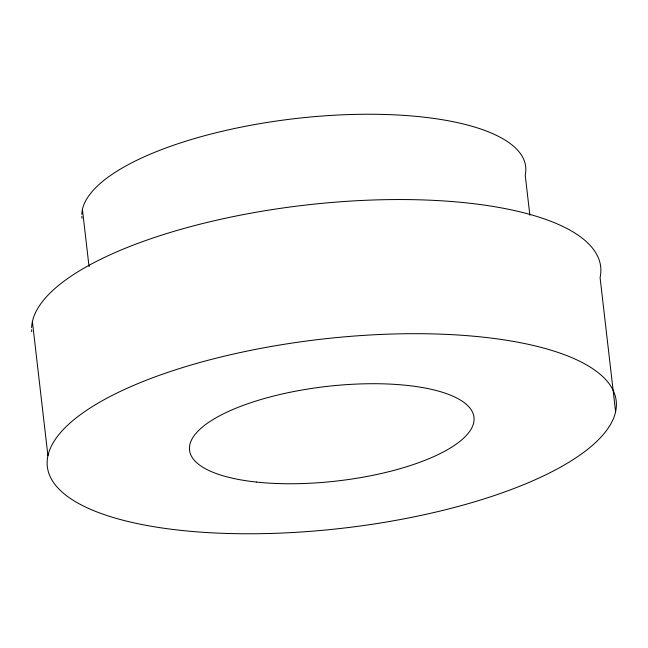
<?xml version="1.0" encoding="UTF-8"?>
<svg xmlns="http://www.w3.org/2000/svg" width="648" height="648" viewBox="0 0 648 648"><rect width="100%" height="100%" fill="white"/><g stroke="black" fill="none" stroke-linecap="round" stroke-linejoin="round"><path stroke-width="0.97" d="M615.6 411.731A286.327 95.11 -6.6 0 0 208.316 360.215A286.327 95.11 -6.6 0 0 171.364 529.254A286.327 95.11 -6.6 0 0 615.6 411.731L600.08 277.587A286.327 95.11 -6.6 0 0 328.69 202.727A286.327 95.11 -6.6 0 0 31.622 327.653M529.861 215.233L525.22 175.114A223.333 74.18 -6.6 0 0 313.243 116.753A223.333 74.18 -6.6 0 0 81.818 214.358M82.426 209.442L89.043 266.603M32.4 321.594L47.92 455.73M31.72 331.663A286.327 95.11 -6.6 0 1 31.606 329.662M82.004 218.263A223.333 74.18 -6.6 0 1 81.834 216.319M256.357 482.055A143.168 47.555 -6.6 0 0 473.996 420.771A143.168 47.555 -6.6 0 0 264.927 398.366A143.168 47.555 -6.6 0 0 256.357 482.055"/></g></svg>
